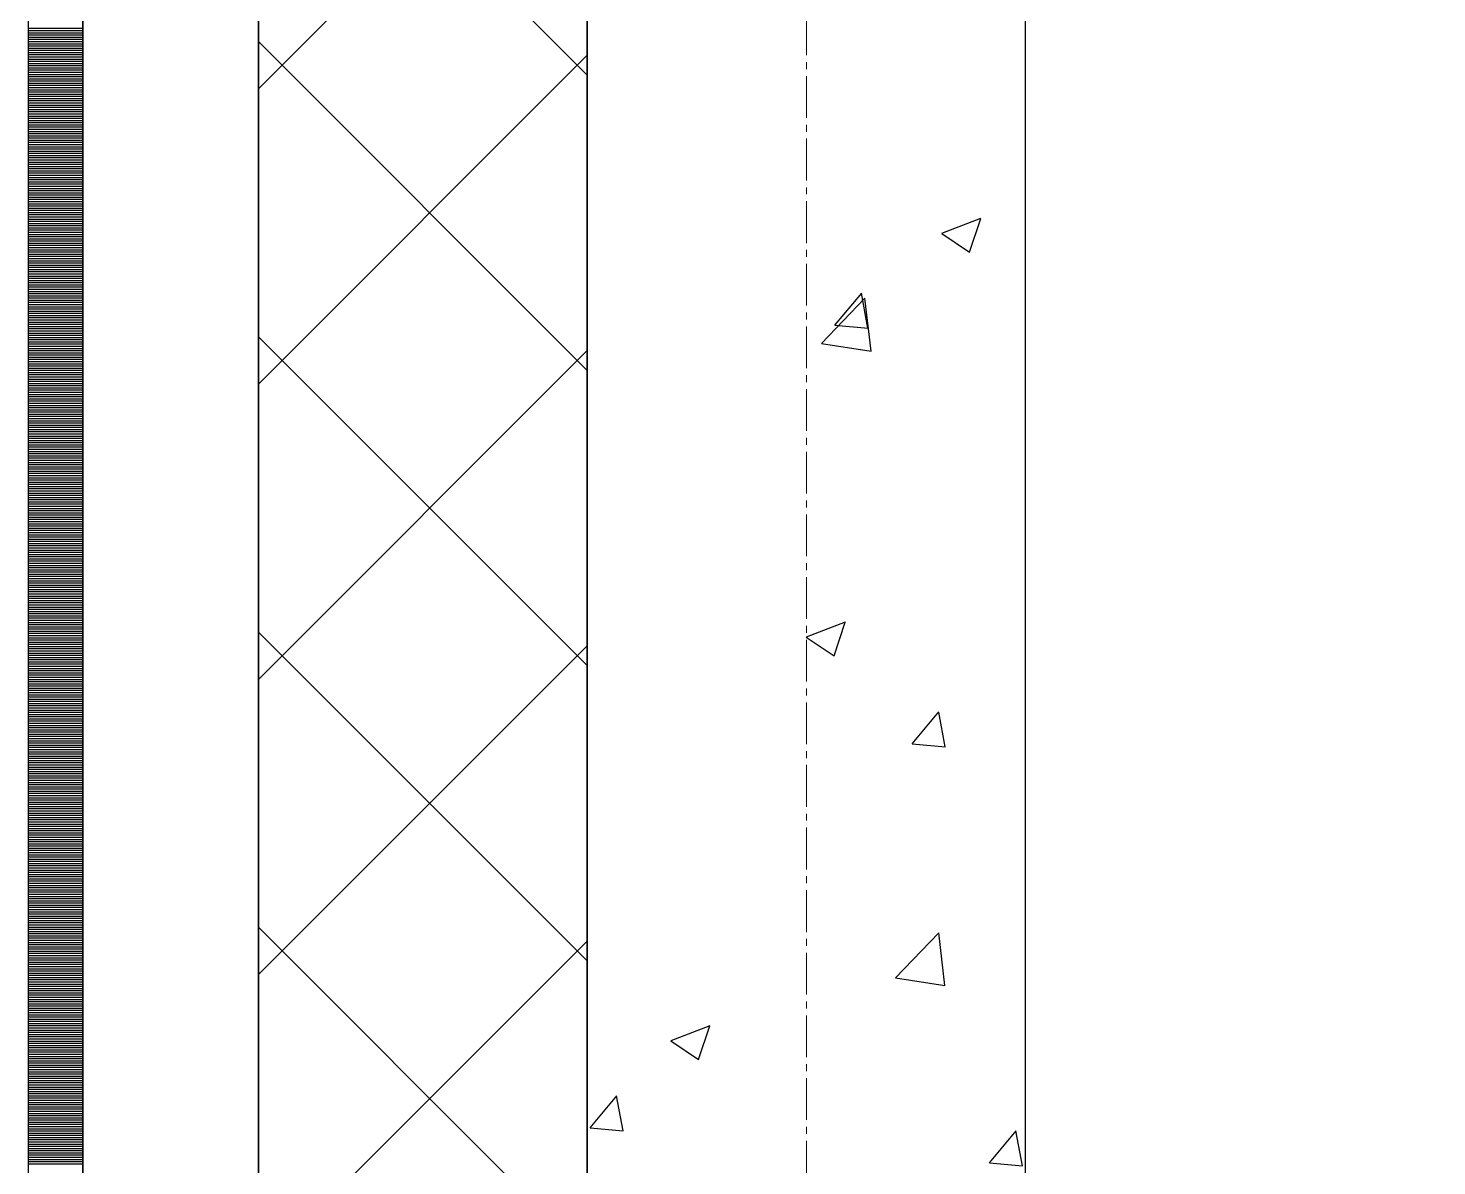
# Model space of a CAD drawing. Header units: millimetres. Extents: x 538266 to 1167394, y 114608 to 637157.
# Drawn here: x 1046079 to 1046721, y 567460 to 567979 of the extents above; entities that cross this region are included whole.
import ezdxf

# ---------------------------------------------------------------- set-up
doc = ezdxf.new("R2010")
doc.units = ezdxf.units.MM
doc.linetypes.add('CENTER2', pattern=[28.575, 19.05, -3.175, 3.175, -3.175])
doc.linetypes.add('DASHED', pattern=[19.05, 12.7, -6.35])
for name, color, linetype, lineweight in [('0) шт стен 3 эт', 150, 'Continuous', 60), ('АР_Стены ПЕНОблок', 52, 'Continuous', 20), ('АР_Тонкая', 254, 'Continuous', 5), ('АР_Утеплитель', 31, 'Continuous', 0), ('АР_Штриховка', 8, 'Continuous', 0)]:
    doc.layers.add(name, color=color, linetype=linetype, lineweight=lineweight)
doc.layers.add('АР_Делит', color=120, linetype='Continuous', lineweight=0, plot=False)
doc.layers.add('КР_Балки-0.5', color=60, linetype='Continuous', lineweight=50, plot=False)
doc.layers.add('РД_Оси_100', color=7, linetype='Continuous', lineweight=0, true_color=0x525252)

# ---------------------------------------------------------------- blocks, each defined once
blk = doc.blocks.new('СОШ_2200_АР_ОСИ_М100_28.05.24')
at = {"layer": 'АР_Делит', "color": 251, "linetype": 'DASHED', "true_color": 0x636466}
blk.add_lwpolyline([(114955, 135155), (114955, -355), (93595.036, -355), (93595.036, 13855), (94145, 13855), (94145, 68320), (66055, 68320), (66055, 13857.73), (83455, 13857.73), (83455, -355), (45245, -355), (45245, 13145), (44695, 13145), (44695, 26755), (45245, 26755), (45245, 68320), (20455, 68320), (20455, 26755), (27955, 26755), (27955, 13145), (-355, 13145), (-355, 100855)], dxfattribs=at)
at = {"layer": 'РД_Оси_100', "color": 251, "linetype": 'CENTER2', "true_color": 0x636466}
blk.add_line((0, -6155), (0, 139938.679), dxfattribs=at)
blk = doc.blocks.new('3_этаж1')
at = {"layer": 'АР_Стены ПЕНОблок', "color": 18, "linetype": 'Continuous', "lineweight": 25, "true_color": 0x000000}
for p, q in [((684283.57, 587568.74), (684283.57, 511368.74)), ((684483.57, 511368.74), (684483.57, 587568.74))]:
    blk.add_line(p, q, dxfattribs=at)
at = {"layer": 'АР_Тонкая', "color": 18, "linetype": 'Continuous', "lineweight": 25, "true_color": 0x000000}
for p, q in [((684028.57, 587568.74), (684028.57, 511368.74)), ((684053.57, 587568.74), (684053.57, 511368.74)), ((684053.57, 511368.74), (684053.57, 587568.74)), ((684133.57, 511368.74), (684133.57, 587568.74))]:
    blk.add_line(p, q, dxfattribs=at)
at = {"layer": 'АР_Утеплитель', "color": 18, "linetype": 'Continuous', "lineweight": 25, "true_color": 0x000000}
for p, q in [((684133.57, 587568.74), (684133.57, 511368.74)), ((684283.57, 511368.74), (684283.57, 587568.74))]:
    blk.add_line(p, q, dxfattribs=at)
at = {"layer": 'АР_Штриховка', "color": 18, "linetype": 'Continuous', "lineweight": 25, "true_color": 0x000000}
for p, q in [((684283.57, 567957.17), (684133.57, 568107.17)), ((684133.57, 567950.88), (684283.57, 568100.88)), ((684028.57, 567978.49), (684053.57, 567978.49)), ((684028.57, 567977.49), (684053.57, 567977.49)), ((684028.57, 567976.49), (684053.57, 567976.49)), ((684028.57, 567975.49), (684053.57, 567975.49)), ((684028.57, 567974.49), (684053.57, 567974.49)), ((684028.57, 567973.49), (684053.57, 567973.49)), ((684028.57, 567972.49), (684053.57, 567972.49)), ((684028.57, 567971.49), (684053.57, 567971.49)), ((684028.57, 567970.49), (684053.57, 567970.49)), ((684283.57, 567822.46), (684133.57, 567972.46)), ((684028.57, 567969.49), (684053.57, 567969.49)), ((684028.57, 567968.49), (684053.57, 567968.49)), ((684028.57, 567967.49), (684053.57, 567967.49)), ((684028.57, 567966.49), (684053.57, 567966.49)), ((684028.57, 567965.49), (684053.57, 567965.49)), ((684028.57, 567964.49), (684053.57, 567964.49)), ((684133.57, 567816.18), (684283.57, 567966.18)), ((684028.57, 567963.49), (684053.57, 567963.49)), ((684028.57, 567962.49), (684053.57, 567962.49)), ((684028.57, 567961.49), (684053.57, 567961.49)), ((684028.57, 567960.49), (684053.57, 567960.49)), ((684028.57, 567959.49), (684053.57, 567959.49)), ((684028.57, 567958.49), (684053.57, 567958.49)), ((684028.57, 567957.49), (684053.57, 567957.49)), ((684028.57, 567956.49), (684053.57, 567956.49)), ((684028.57, 567955.49), (684053.57, 567955.49)), ((684028.57, 567954.49), (684053.57, 567954.49)), ((684028.57, 567953.49), (684053.57, 567953.49)), ((684028.57, 567952.49), (684053.57, 567952.49)), ((684028.57, 567951.49), (684053.57, 567951.49)), ((684028.57, 567950.49), (684053.57, 567950.49)), ((684028.57, 567949.49), (684053.57, 567949.49)), ((684028.57, 567948.49), (684053.57, 567948.49)), ((684028.57, 567947.49), (684053.57, 567947.49)), ((684028.57, 567946.49), (684053.57, 567946.49)), ((684028.57, 567945.49), (684053.57, 567945.49)), ((684028.57, 567944.49), (684053.57, 567944.49)), ((684028.57, 567943.49), (684053.57, 567943.49)), ((684028.57, 567942.49), (684053.57, 567942.49)), ((684028.57, 567941.49), (684053.57, 567941.49)), ((684028.57, 567940.49), (684053.57, 567940.49)), ((684028.57, 567939.49), (684053.57, 567939.49)), ((684028.57, 567938.49), (684053.57, 567938.49)), ((684028.57, 567937.49), (684053.57, 567937.49)), ((684028.57, 567936.49), (684053.57, 567936.49)), ((684028.57, 567935.49), (684053.57, 567935.49)), ((684028.57, 567934.49), (684053.57, 567934.49)), ((684028.57, 567933.49), (684053.57, 567933.49)), ((684028.57, 567932.49), (684053.57, 567932.49)), ((684028.57, 567931.49), (684053.57, 567931.49)), ((684028.57, 567930.49), (684053.57, 567930.49)), ((684028.57, 567929.49), (684053.57, 567929.49)), ((684028.57, 567928.49), (684053.57, 567928.49)), ((684028.57, 567927.49), (684053.57, 567927.49)), ((684028.57, 567926.49), (684053.57, 567926.49)), ((684028.57, 567925.49), (684053.57, 567925.49)), ((684028.57, 567924.49), (684053.57, 567924.49)), ((684028.57, 567923.49), (684053.57, 567923.49)), ((684028.57, 567922.49), (684053.57, 567922.49)), ((684028.57, 567921.49), (684053.57, 567921.49)), ((684028.57, 567920.49), (684053.57, 567920.49)), ((684028.57, 567919.49), (684053.57, 567919.49)), ((684028.57, 567918.49), (684053.57, 567918.49)), ((684028.57, 567917.49), (684053.57, 567917.49)), ((684028.57, 567916.49), (684053.57, 567916.49)), ((684028.57, 567915.49), (684053.57, 567915.49)), ((684028.57, 567914.49), (684053.57, 567914.49)), ((684028.57, 567913.49), (684053.57, 567913.49)), ((684028.57, 567912.49), (684053.57, 567912.49)), ((684028.57, 567911.49), (684053.57, 567911.49)), ((684028.57, 567910.49), (684053.57, 567910.49)), ((684028.57, 567909.49), (684053.57, 567909.49)), ((684028.57, 567908.49), (684053.57, 567908.49)), ((684028.57, 567907.49), (684053.57, 567907.49)), ((684028.57, 567906.49), (684053.57, 567906.49)), ((684028.57, 567905.49), (684053.57, 567905.49)), ((684028.57, 567904.49), (684053.57, 567904.49)), ((684028.57, 567903.49), (684053.57, 567903.49)), ((684028.57, 567902.49), (684053.57, 567902.49)), ((684028.57, 567901.49), (684053.57, 567901.49)), ((684028.57, 567900.49), (684053.57, 567900.49)), ((684028.57, 567899.49), (684053.57, 567899.49)), ((684028.57, 567898.49), (684053.57, 567898.49)), ((684028.57, 567897.49), (684053.57, 567897.49)), ((684028.57, 567896.49), (684053.57, 567896.49)), ((684028.57, 567895.49), (684053.57, 567895.49)), ((684028.57, 567894.49), (684053.57, 567894.49)), ((684028.57, 567893.49), (684053.57, 567893.49)), ((684028.57, 567892.49), (684053.57, 567892.49)), ((684028.57, 567891.49), (684053.57, 567891.49)), ((684028.57, 567890.49), (684053.57, 567890.49)), ((684028.57, 567889.49), (684053.57, 567889.49)), ((684028.57, 567888.49), (684053.57, 567888.49)), ((684028.57, 567887.49), (684053.57, 567887.49)), ((684445.45, 567885.11), (684463.24, 567891.93)), ((684458, 567876.37), (684463.15, 567891.72)), ((684028.57, 567886.49), (684053.57, 567886.49)), ((684028.57, 567885.49), (684053.57, 567885.49)), ((684028.57, 567884.49), (684053.57, 567884.49)), ((684028.57, 567883.49), (684053.57, 567883.49)), ((684028.57, 567882.49), (684053.57, 567882.49)), ((684028.57, 567881.49), (684053.57, 567881.49)), ((684028.57, 567880.49), (684053.57, 567880.49)), ((684445.35, 567884.89), (684457.99, 567876.37)), ((684028.57, 567879.49), (684053.57, 567879.49)), ((684028.57, 567878.49), (684053.57, 567878.49)), ((684028.57, 567877.49), (684053.57, 567877.49)), ((684028.57, 567876.49), (684053.57, 567876.49)), ((684028.57, 567875.49), (684053.57, 567875.49)), ((684028.57, 567874.49), (684053.57, 567874.49)), ((684028.57, 567873.49), (684053.57, 567873.49)), ((684028.57, 567872.49), (684053.57, 567872.49)), ((684028.57, 567871.49), (684053.57, 567871.49)), ((684028.57, 567870.49), (684053.57, 567870.49)), ((684028.57, 567869.49), (684053.57, 567869.49)), ((684028.57, 567868.49), (684053.57, 567868.49)), ((684028.57, 567867.49), (684053.57, 567867.49)), ((684028.57, 567866.49), (684053.57, 567866.49)), ((684028.57, 567865.49), (684053.57, 567865.49)), ((684028.57, 567864.49), (684053.57, 567864.49)), ((684028.57, 567863.49), (684053.57, 567863.49)), ((684028.57, 567862.49), (684053.57, 567862.49)), ((684028.57, 567861.49), (684053.57, 567861.49)), ((684028.57, 567860.49), (684053.57, 567860.49)), ((684028.57, 567859.49), (684053.57, 567859.49)), ((684028.57, 567858.49), (684053.57, 567858.49)), ((684028.57, 567857.49), (684053.57, 567857.49)), ((684028.57, 567856.49), (684053.57, 567856.49)), ((684028.57, 567855.49), (684053.57, 567855.49)), ((684390.54, 567834.71), (684410.32, 567855.33)), ((684396.58, 567843.06), (684408.82, 567857.66)), ((684411.64, 567841.7), (684408.7, 567857.63)), ((684413.12, 567831.21), (684410.31, 567855.33)), ((684028.57, 567854.49), (684053.57, 567854.49)), ((684028.57, 567853.49), (684053.57, 567853.49)), ((684028.57, 567852.49), (684053.57, 567852.49)), ((684028.57, 567851.49), (684053.57, 567851.49)), ((684028.57, 567850.49), (684053.57, 567850.49)), ((684028.57, 567849.49), (684053.57, 567849.49)), ((684028.57, 567848.49), (684053.57, 567848.49)), ((684028.57, 567847.49), (684053.57, 567847.49)), ((684028.57, 567846.49), (684053.57, 567846.49)), ((684028.57, 567845.49), (684053.57, 567845.49)), ((684028.57, 567844.49), (684053.57, 567844.49)), ((684028.57, 567843.49), (684053.57, 567843.49)), ((684028.57, 567842.49), (684053.57, 567842.49)), ((684396.58, 567843.05), (684411.76, 567841.73)), ((684028.57, 567841.49), (684053.57, 567841.49)), ((684028.57, 567840.49), (684053.57, 567840.49)), ((684028.57, 567839.49), (684053.57, 567839.49)), ((684028.57, 567838.49), (684053.57, 567838.49)), ((684028.57, 567837.49), (684053.57, 567837.49)), ((684028.57, 567836.49), (684053.57, 567836.49)), ((684028.57, 567835.49), (684053.57, 567835.49)), ((684283.57, 567687.76), (684133.57, 567837.76)), ((684028.57, 567834.49), (684053.57, 567834.49)), ((684028.57, 567833.49), (684053.57, 567833.49)), ((684028.57, 567832.49), (684053.57, 567832.49)), ((684028.57, 567831.49), (684053.57, 567831.49)), ((684028.57, 567830.49), (684053.57, 567830.49)), ((684028.57, 567829.49), (684053.57, 567829.49)), ((684133.57, 567681.47), (684283.57, 567831.47)), ((684390.53, 567834.73), (684413.12, 567831.23)), ((684028.57, 567828.49), (684053.57, 567828.49)), ((684028.57, 567827.49), (684053.57, 567827.49)), ((684028.57, 567826.49), (684053.57, 567826.49)), ((684028.57, 567825.49), (684053.57, 567825.49)), ((684028.57, 567824.49), (684053.57, 567824.49)), ((684028.57, 567823.49), (684053.57, 567823.49)), ((684028.57, 567822.49), (684053.57, 567822.49)), ((684028.57, 567821.49), (684053.57, 567821.49)), ((684028.57, 567820.49), (684053.57, 567820.49)), ((684028.57, 567819.49), (684053.57, 567819.49)), ((684028.57, 567818.49), (684053.57, 567818.49)), ((684028.57, 567817.49), (684053.57, 567817.49)), ((684028.57, 567816.49), (684053.57, 567816.49)), ((684028.57, 567815.49), (684053.57, 567815.49)), ((684028.57, 567814.49), (684053.57, 567814.49)), ((684028.57, 567813.49), (684053.57, 567813.49)), ((684028.57, 567812.49), (684053.57, 567812.49)), ((684028.57, 567811.49), (684053.57, 567811.49)), ((684028.57, 567810.49), (684053.57, 567810.49)), ((684028.57, 567809.49), (684053.57, 567809.49)), ((684028.57, 567808.49), (684053.57, 567808.49)), ((684028.57, 567807.49), (684053.57, 567807.49)), ((684028.57, 567806.49), (684053.57, 567806.49)), ((684028.57, 567805.49), (684053.57, 567805.49)), ((684028.57, 567804.49), (684053.57, 567804.49)), ((684028.57, 567803.49), (684053.57, 567803.49)), ((684028.57, 567802.49), (684053.57, 567802.49)), ((684028.57, 567801.49), (684053.57, 567801.49)), ((684028.57, 567800.49), (684053.57, 567800.49)), ((684028.57, 567799.49), (684053.57, 567799.49)), ((684028.57, 567798.49), (684053.57, 567798.49)), ((684028.57, 567797.49), (684053.57, 567797.49)), ((684028.57, 567796.49), (684053.57, 567796.49)), ((684028.57, 567795.49), (684053.57, 567795.49)), ((684028.57, 567794.49), (684053.57, 567794.49)), ((684028.57, 567793.49), (684053.57, 567793.49)), ((684028.57, 567792.49), (684053.57, 567792.49)), ((684028.57, 567791.49), (684053.57, 567791.49)), ((684028.57, 567790.49), (684053.57, 567790.49)), ((684028.57, 567789.49), (684053.57, 567789.49)), ((684028.57, 567788.49), (684053.57, 567788.49)), ((684028.57, 567787.49), (684053.57, 567787.49)), ((684028.57, 567786.49), (684053.57, 567786.49)), ((684028.57, 567785.49), (684053.57, 567785.49)), ((684028.57, 567784.49), (684053.57, 567784.49)), ((684028.57, 567783.49), (684053.57, 567783.49)), ((684028.57, 567782.49), (684053.57, 567782.49)), ((684028.57, 567781.49), (684053.57, 567781.49)), ((684028.57, 567780.49), (684053.57, 567780.49)), ((684028.57, 567779.49), (684053.57, 567779.49)), ((684028.57, 567778.49), (684053.57, 567778.49)), ((684028.57, 567777.49), (684053.57, 567777.49)), ((684028.57, 567776.49), (684053.57, 567776.49)), ((684028.57, 567775.49), (684053.57, 567775.49)), ((684028.57, 567774.49), (684053.57, 567774.49)), ((684028.57, 567773.49), (684053.57, 567773.49)), ((684028.57, 567772.49), (684053.57, 567772.49)), ((684028.57, 567771.49), (684053.57, 567771.49)), ((684028.57, 567770.49), (684053.57, 567770.49)), ((684028.57, 567769.49), (684053.57, 567769.49)), ((684028.57, 567768.49), (684053.57, 567768.49)), ((684028.57, 567767.49), (684053.57, 567767.49)), ((684028.57, 567766.49), (684053.57, 567766.49)), ((684028.57, 567765.49), (684053.57, 567765.49)), ((684028.57, 567764.49), (684053.57, 567764.49)), ((684028.57, 567763.49), (684053.57, 567763.49)), ((684028.57, 567762.49), (684053.57, 567762.49)), ((684028.57, 567761.49), (684053.57, 567761.49)), ((684028.57, 567760.49), (684053.57, 567760.49)), ((684028.57, 567759.49), (684053.57, 567759.49)), ((684028.57, 567758.49), (684053.57, 567758.49)), ((684028.57, 567757.49), (684053.57, 567757.49)), ((684028.57, 567756.49), (684053.57, 567756.49)), ((684028.57, 567755.49), (684053.57, 567755.49)), ((684028.57, 567754.49), (684053.57, 567754.49)), ((684028.57, 567753.49), (684053.57, 567753.49)), ((684028.57, 567752.49), (684053.57, 567752.49)), ((684028.57, 567751.49), (684053.57, 567751.49)), ((684028.57, 567750.49), (684053.57, 567750.49)), ((684028.57, 567749.49), (684053.57, 567749.49)), ((684028.57, 567748.49), (684053.57, 567748.49)), ((684028.57, 567747.49), (684053.57, 567747.49)), ((684028.57, 567746.49), (684053.57, 567746.49)), ((684028.57, 567745.49), (684053.57, 567745.49)), ((684028.57, 567744.49), (684053.57, 567744.49)), ((684028.57, 567743.49), (684053.57, 567743.49)), ((684028.57, 567742.49), (684053.57, 567742.49)), ((684028.57, 567741.49), (684053.57, 567741.49)), ((684028.57, 567740.49), (684053.57, 567740.49)), ((684028.57, 567739.49), (684053.57, 567739.49)), ((684028.57, 567738.49), (684053.57, 567738.49)), ((684028.57, 567737.49), (684053.57, 567737.49)), ((684028.57, 567736.49), (684053.57, 567736.49)), ((684028.57, 567735.49), (684053.57, 567735.49)), ((684028.57, 567734.49), (684053.57, 567734.49)), ((684028.57, 567733.49), (684053.57, 567733.49)), ((684028.57, 567732.49), (684053.57, 567732.49)), ((684028.57, 567731.49), (684053.57, 567731.49)), ((684028.57, 567730.49), (684053.57, 567730.49)), ((684028.57, 567729.49), (684053.57, 567729.49)), ((684028.57, 567728.49), (684053.57, 567728.49)), ((684028.57, 567727.49), (684053.57, 567727.49)), ((684028.57, 567726.49), (684053.57, 567726.49)), ((684028.57, 567725.49), (684053.57, 567725.49)), ((684028.57, 567724.49), (684053.57, 567724.49)), ((684028.57, 567723.49), (684053.57, 567723.49)), ((684028.57, 567722.49), (684053.57, 567722.49)), ((684028.57, 567721.49), (684053.57, 567721.49)), ((684028.57, 567720.49), (684053.57, 567720.49)), ((684028.57, 567719.49), (684053.57, 567719.49)), ((684028.57, 567718.49), (684053.57, 567718.49)), ((684028.57, 567717.49), (684053.57, 567717.49)), ((684028.57, 567716.49), (684053.57, 567716.49)), ((684028.57, 567715.49), (684053.57, 567715.49)), ((684028.57, 567714.49), (684053.57, 567714.49)), ((684028.57, 567713.49), (684053.57, 567713.49)), ((684028.57, 567712.49), (684053.57, 567712.49)), ((684028.57, 567711.49), (684053.57, 567711.49)), ((684028.57, 567710.49), (684053.57, 567710.49)), ((684028.57, 567709.49), (684053.57, 567709.49)), ((684028.57, 567708.49), (684053.57, 567708.49)), ((684028.57, 567707.49), (684053.57, 567707.49)), ((684383.65, 567700.92), (684401.43, 567707.75)), ((684396.2, 567692.18), (684401.35, 567707.53)), ((684028.57, 567706.49), (684053.57, 567706.49)), ((684028.57, 567705.49), (684053.57, 567705.49)), ((684028.57, 567704.49), (684053.57, 567704.49)), ((684028.57, 567703.49), (684053.57, 567703.49)), ((684028.57, 567702.49), (684053.57, 567702.49)), ((684028.57, 567701.49), (684053.57, 567701.49)), ((684028.57, 567700.49), (684053.57, 567700.49)), ((684283.57, 567553.06), (684133.57, 567703.06)), ((684383.55, 567700.71), (684396.19, 567692.18)), ((684028.57, 567699.49), (684053.57, 567699.49)), ((684028.57, 567698.49), (684053.57, 567698.49)), ((684028.57, 567697.49), (684053.57, 567697.49)), ((684028.57, 567696.49), (684053.57, 567696.49)), ((684028.57, 567695.49), (684053.57, 567695.49)), ((684028.57, 567694.49), (684053.57, 567694.49)), ((684133.57, 567546.77), (684283.57, 567696.77)), ((684028.57, 567693.49), (684053.57, 567693.49)), ((684028.57, 567692.49), (684053.57, 567692.49)), ((684028.57, 567691.49), (684053.57, 567691.49)), ((684028.57, 567690.49), (684053.57, 567690.49)), ((684028.57, 567689.49), (684053.57, 567689.49)), ((684028.57, 567688.49), (684053.57, 567688.49)), ((684028.57, 567687.49), (684053.57, 567687.49)), ((684028.57, 567686.49), (684053.57, 567686.49)), ((684028.57, 567685.49), (684053.57, 567685.49)), ((684028.57, 567684.49), (684053.57, 567684.49)), ((684028.57, 567683.49), (684053.57, 567683.49)), ((684028.57, 567682.49), (684053.57, 567682.49)), ((684028.57, 567681.49), (684053.57, 567681.49)), ((684028.57, 567680.49), (684053.57, 567680.49)), ((684028.57, 567679.49), (684053.57, 567679.49)), ((684028.57, 567678.49), (684053.57, 567678.49)), ((684028.57, 567677.49), (684053.57, 567677.49)), ((684028.57, 567676.49), (684053.57, 567676.49)), ((684028.57, 567675.49), (684053.57, 567675.49)), ((684028.57, 567674.49), (684053.57, 567674.49)), ((684028.57, 567673.49), (684053.57, 567673.49)), ((684028.57, 567672.49), (684053.57, 567672.49)), ((684028.57, 567671.49), (684053.57, 567671.49)), ((684028.57, 567670.49), (684053.57, 567670.49)), ((684028.57, 567669.49), (684053.57, 567669.49)), ((684028.57, 567668.49), (684053.57, 567668.49)), ((684028.57, 567667.49), (684053.57, 567667.49)), ((684028.57, 567666.49), (684053.57, 567666.49)), ((684028.57, 567665.49), (684053.57, 567665.49)), ((684028.57, 567664.49), (684053.57, 567664.49)), ((684028.57, 567663.49), (684053.57, 567663.49)), ((684028.57, 567662.49), (684053.57, 567662.49)), ((684431.82, 567652.01), (684444.06, 567666.6)), ((684446.88, 567650.65), (684443.95, 567666.57)), ((684028.57, 567661.49), (684053.57, 567661.49)), ((684028.57, 567660.49), (684053.57, 567660.49)), ((684028.57, 567659.49), (684053.57, 567659.49)), ((684028.57, 567658.49), (684053.57, 567658.49)), ((684028.57, 567657.49), (684053.57, 567657.49)), ((684028.57, 567656.49), (684053.57, 567656.49)), ((684028.57, 567655.49), (684053.57, 567655.49)), ((684028.57, 567654.49), (684053.57, 567654.49)), ((684028.57, 567653.49), (684053.57, 567653.49)), ((684028.57, 567652.49), (684053.57, 567652.49)), ((684028.57, 567651.49), (684053.57, 567651.49)), ((684028.57, 567650.49), (684053.57, 567650.49)), ((684028.57, 567649.49), (684053.57, 567649.49)), ((684431.82, 567652), (684447, 567650.67)), ((684028.57, 567648.49), (684053.57, 567648.49)), ((684028.57, 567647.49), (684053.57, 567647.49)), ((684028.57, 567646.49), (684053.57, 567646.49)), ((684028.57, 567645.49), (684053.57, 567645.49)), ((684028.57, 567644.49), (684053.57, 567644.49)), ((684028.57, 567643.49), (684053.57, 567643.49)), ((684028.57, 567642.49), (684053.57, 567642.49)), ((684028.57, 567641.49), (684053.57, 567641.49)), ((684028.57, 567640.49), (684053.57, 567640.49)), ((684028.57, 567639.49), (684053.57, 567639.49)), ((684028.57, 567638.49), (684053.57, 567638.49)), ((684028.57, 567637.49), (684053.57, 567637.49)), ((684028.57, 567636.49), (684053.57, 567636.49)), ((684028.57, 567635.49), (684053.57, 567635.49)), ((684028.57, 567634.49), (684053.57, 567634.49)), ((684028.57, 567633.49), (684053.57, 567633.49)), ((684028.57, 567632.49), (684053.57, 567632.49)), ((684028.57, 567631.49), (684053.57, 567631.49)), ((684028.57, 567630.49), (684053.57, 567630.49)), ((684028.57, 567629.49), (684053.57, 567629.49)), ((684028.57, 567628.49), (684053.57, 567628.49)), ((684028.57, 567627.49), (684053.57, 567627.49)), ((684028.57, 567626.49), (684053.57, 567626.49)), ((684028.57, 567625.49), (684053.57, 567625.49)), ((684028.57, 567624.49), (684053.57, 567624.49)), ((684028.57, 567623.49), (684053.57, 567623.49)), ((684028.57, 567622.49), (684053.57, 567622.49)), ((684028.57, 567621.49), (684053.57, 567621.49)), ((684028.57, 567620.49), (684053.57, 567620.49)), ((684028.57, 567619.49), (684053.57, 567619.49)), ((684028.57, 567618.49), (684053.57, 567618.49)), ((684028.57, 567617.49), (684053.57, 567617.49)), ((684028.57, 567616.49), (684053.57, 567616.49)), ((684028.57, 567615.49), (684053.57, 567615.49)), ((684028.57, 567614.49), (684053.57, 567614.49)), ((684028.57, 567613.49), (684053.57, 567613.49)), ((684028.57, 567612.49), (684053.57, 567612.49)), ((684028.57, 567611.49), (684053.57, 567611.49)), ((684028.57, 567610.49), (684053.57, 567610.49)), ((684028.57, 567609.49), (684053.57, 567609.49)), ((684028.57, 567608.49), (684053.57, 567608.49)), ((684028.57, 567607.49), (684053.57, 567607.49)), ((684028.57, 567606.49), (684053.57, 567606.49)), ((684028.57, 567605.49), (684053.57, 567605.49)), ((684028.57, 567604.49), (684053.57, 567604.49)), ((684028.57, 567603.49), (684053.57, 567603.49)), ((684028.57, 567602.49), (684053.57, 567602.49)), ((684028.57, 567601.49), (684053.57, 567601.49)), ((684028.57, 567600.49), (684053.57, 567600.49)), ((684028.57, 567599.49), (684053.57, 567599.49)), ((684028.57, 567598.49), (684053.57, 567598.49)), ((684028.57, 567597.49), (684053.57, 567597.49)), ((684028.57, 567596.49), (684053.57, 567596.49)), ((684028.57, 567595.49), (684053.57, 567595.49)), ((684028.57, 567594.49), (684053.57, 567594.49)), ((684028.57, 567593.49), (684053.57, 567593.49)), ((684028.57, 567592.49), (684053.57, 567592.49)), ((684028.57, 567591.49), (684053.57, 567591.49)), ((684028.57, 567590.49), (684053.57, 567590.49)), ((684028.57, 567589.49), (684053.57, 567589.49)), ((684028.57, 567588.49), (684053.57, 567588.49)), ((684028.57, 567587.49), (684053.57, 567587.49)), ((684028.57, 567586.49), (684053.57, 567586.49)), ((684028.57, 567585.49), (684053.57, 567585.49)), ((684028.57, 567584.49), (684053.57, 567584.49)), ((684028.57, 567583.49), (684053.57, 567583.49)), ((684028.57, 567582.49), (684053.57, 567582.49)), ((684028.57, 567581.49), (684053.57, 567581.49)), ((684028.57, 567580.49), (684053.57, 567580.49)), ((684028.57, 567579.49), (684053.57, 567579.49)), ((684028.57, 567578.49), (684053.57, 567578.49)), ((684028.57, 567577.49), (684053.57, 567577.49)), ((684028.57, 567576.49), (684053.57, 567576.49)), ((684028.57, 567575.49), (684053.57, 567575.49)), ((684028.57, 567574.49), (684053.57, 567574.49)), ((684028.57, 567573.49), (684053.57, 567573.49)), ((684028.57, 567572.49), (684053.57, 567572.49)), ((684028.57, 567571.49), (684053.57, 567571.49)), ((684028.57, 567570.49), (684053.57, 567570.49)), ((684028.57, 567569.49), (684053.57, 567569.49)), ((684028.57, 567568.49), (684053.57, 567568.49)), ((684028.57, 567567.49), (684053.57, 567567.49)), ((684028.57, 567566.49), (684053.57, 567566.49)), ((684028.57, 567565.49), (684053.57, 567565.49)), ((684283.57, 567418.35), (684133.57, 567568.35)), ((684424.21, 567545.24), (684444, 567565.86)), ((684446.79, 567541.74), (684443.99, 567565.86)), ((684028.57, 567564.49), (684053.57, 567564.49)), ((684028.57, 567563.49), (684053.57, 567563.49)), ((684028.57, 567562.49), (684053.57, 567562.49)), ((684028.57, 567561.49), (684053.57, 567561.49)), ((684028.57, 567560.49), (684053.57, 567560.49)), ((684028.57, 567559.49), (684053.57, 567559.49)), ((684133.57, 567412.07), (684283.57, 567562.07)), ((684028.57, 567558.49), (684053.57, 567558.49)), ((684028.57, 567557.49), (684053.57, 567557.49)), ((684028.57, 567556.49), (684053.57, 567556.49)), ((684028.57, 567555.49), (684053.57, 567555.49)), ((684028.57, 567554.49), (684053.57, 567554.49)), ((684028.57, 567553.49), (684053.57, 567553.49)), ((684028.57, 567552.49), (684053.57, 567552.49)), ((684028.57, 567551.49), (684053.57, 567551.49)), ((684028.57, 567550.49), (684053.57, 567550.49)), ((684028.57, 567549.49), (684053.57, 567549.49)), ((684028.57, 567548.49), (684053.57, 567548.49)), ((684028.57, 567547.49), (684053.57, 567547.49)), ((684028.57, 567546.49), (684053.57, 567546.49)), ((684028.57, 567545.49), (684053.57, 567545.49)), ((684028.57, 567544.49), (684053.57, 567544.49)), ((684028.57, 567543.49), (684053.57, 567543.49)), ((684028.57, 567542.49), (684053.57, 567542.49)), ((684028.57, 567541.49), (684053.57, 567541.49)), ((684028.57, 567540.49), (684053.57, 567540.49)), ((684424.2, 567545.26), (684446.79, 567541.76)), ((684028.57, 567539.49), (684053.57, 567539.49)), ((684028.57, 567538.49), (684053.57, 567538.49)), ((684028.57, 567537.49), (684053.57, 567537.49)), ((684028.57, 567536.49), (684053.57, 567536.49)), ((684028.57, 567535.49), (684053.57, 567535.49)), ((684028.57, 567534.49), (684053.57, 567534.49)), ((684028.57, 567533.49), (684053.57, 567533.49)), ((684028.57, 567532.49), (684053.57, 567532.49)), ((684028.57, 567531.49), (684053.57, 567531.49)), ((684028.57, 567530.49), (684053.57, 567530.49)), ((684028.57, 567529.49), (684053.57, 567529.49)), ((684028.57, 567528.49), (684053.57, 567528.49)), ((684028.57, 567527.49), (684053.57, 567527.49)), ((684028.57, 567526.49), (684053.57, 567526.49)), ((684028.57, 567525.49), (684053.57, 567525.49)), ((684028.57, 567524.49), (684053.57, 567524.49)), ((684028.57, 567523.49), (684053.57, 567523.49)), ((684028.57, 567522.49), (684053.57, 567522.49)), ((684028.57, 567521.49), (684053.57, 567521.49)), ((684321.85, 567516.73), (684339.63, 567523.56)), ((684334.39, 567507.99), (684339.54, 567523.34)), ((684028.57, 567520.49), (684053.57, 567520.49)), ((684028.57, 567519.49), (684053.57, 567519.49)), ((684028.57, 567518.49), (684053.57, 567518.49)), ((684028.57, 567517.49), (684053.57, 567517.49)), ((684028.57, 567516.49), (684053.57, 567516.49)), ((684028.57, 567515.49), (684053.57, 567515.49)), ((684028.57, 567514.49), (684053.57, 567514.49)), ((684321.75, 567516.52), (684334.38, 567508)), ((684028.57, 567513.49), (684053.57, 567513.49)), ((684028.57, 567512.49), (684053.57, 567512.49)), ((684028.57, 567511.49), (684053.57, 567511.49)), ((684028.57, 567510.49), (684053.57, 567510.49)), ((684028.57, 567509.49), (684053.57, 567509.49)), ((684028.57, 567508.49), (684053.57, 567508.49)), ((684028.57, 567507.49), (684053.57, 567507.49)), ((684028.57, 567506.49), (684053.57, 567506.49)), ((684028.57, 567505.49), (684053.57, 567505.49)), ((684028.57, 567504.49), (684053.57, 567504.49)), ((684028.57, 567503.49), (684053.57, 567503.49)), ((684028.57, 567502.49), (684053.57, 567502.49)), ((684028.57, 567501.49), (684053.57, 567501.49)), ((684028.57, 567500.49), (684053.57, 567500.49)), ((684028.57, 567499.49), (684053.57, 567499.49)), ((684028.57, 567498.49), (684053.57, 567498.49)), ((684028.57, 567497.49), (684053.57, 567497.49)), ((684028.57, 567496.49), (684053.57, 567496.49)), ((684028.57, 567495.49), (684053.57, 567495.49)), ((684028.57, 567494.49), (684053.57, 567494.49)), ((684028.57, 567493.49), (684053.57, 567493.49)), ((684028.57, 567492.49), (684053.57, 567492.49)), ((684028.57, 567491.49), (684053.57, 567491.49)), ((684028.57, 567490.49), (684053.57, 567490.49)), ((684028.57, 567489.49), (684053.57, 567489.49)), ((684028.57, 567488.49), (684053.57, 567488.49)), ((684284.88, 567476.89), (684297.12, 567491.48)), ((684299.94, 567475.53), (684297, 567491.45)), ((684028.57, 567487.49), (684053.57, 567487.49)), ((684028.57, 567486.49), (684053.57, 567486.49)), ((684028.57, 567485.49), (684053.57, 567485.49)), ((684028.57, 567484.49), (684053.57, 567484.49)), ((684028.57, 567483.49), (684053.57, 567483.49)), ((684028.57, 567482.49), (684053.57, 567482.49)), ((684028.57, 567481.49), (684053.57, 567481.49)), ((684028.57, 567480.49), (684053.57, 567480.49)), ((684028.57, 567479.49), (684053.57, 567479.49)), ((684028.57, 567478.49), (684053.57, 567478.49)), ((684028.57, 567477.49), (684053.57, 567477.49)), ((684028.57, 567476.49), (684053.57, 567476.49)), ((684284.88, 567476.88), (684300.06, 567475.55)), ((684467.06, 567460.95), (684479.31, 567475.54)), ((684028.57, 567475.49), (684053.57, 567475.49)), ((684028.57, 567474.49), (684053.57, 567474.49)), ((684028.57, 567473.49), (684053.57, 567473.49)), ((684028.57, 567472.49), (684053.57, 567472.49)), ((684028.57, 567471.49), (684053.57, 567471.49)), ((684028.57, 567470.49), (684053.57, 567470.49)), ((684028.57, 567469.49), (684053.57, 567469.49)), ((684482.13, 567459.59), (684479.19, 567475.51)), ((684028.57, 567468.49), (684053.57, 567468.49)), ((684028.57, 567467.49), (684053.57, 567467.49)), ((684028.57, 567466.49), (684053.57, 567466.49)), ((684028.57, 567465.49), (684053.57, 567465.49)), ((684028.57, 567464.49), (684053.57, 567464.49)), ((684028.57, 567463.49), (684053.57, 567463.49)), ((684028.57, 567462.49), (684053.57, 567462.49)), ((684028.57, 567461.49), (684053.57, 567461.49)), ((684028.57, 567460.49), (684053.57, 567460.49)), ((684467.06, 567460.94), (684482.24, 567459.61))]:
    blk.add_line(p, q, dxfattribs=at)
at = {"layer": 'КР_Балки-0.5', "color": 18, "lineweight": 25, "ltscale": 200, "true_color": 0x000000}
blk.add_line((684283.57, 561068.74), (684283.57, 587568.74), dxfattribs=at)

msp = doc.modelspace()

# ---------------------------------------------------------------- block references
at = {"layer": '0) шт стен 3 эт', "color": 5, "lineweight": 25}
msp.add_blockref('3_этаж1', (362050.01, 0), dxfattribs=at)
at = {"layer": 'РД_Оси_100', "lineweight": 25}
msp.add_blockref('СОШ_2200_АР_ОСИ_М100_28.05.24', (1046433.58, 496768.74), dxfattribs=at)

doc.saveas('drawing.dxf')
